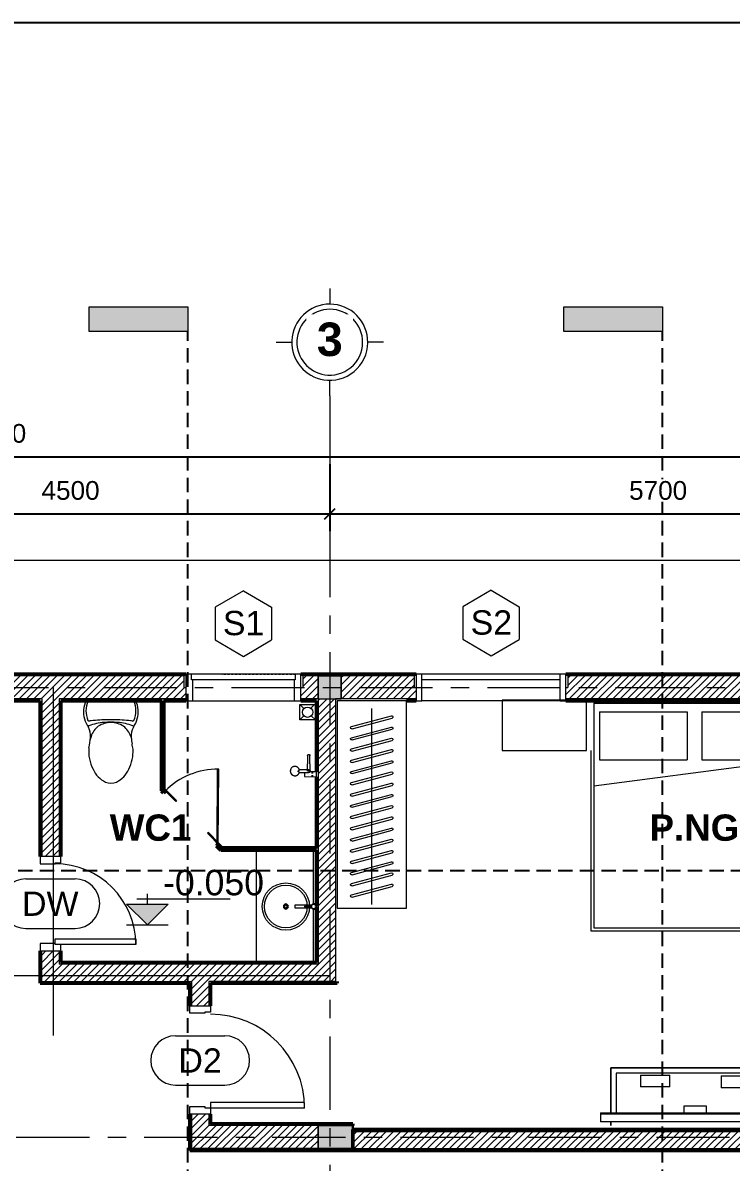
# Model space of a CAD drawing. Header units: millimetres. Extents: x 2164007 to 2324354, y -2513385 to -2308978.
# Drawn here: x 2219096 to 2225246, y -2383240 to -2373359 of the extents above; entities that cross this region are included whole.
import ezdxf

# ---------------------------------------------------------------- set-up
doc = ezdxf.new("R2010")
doc.units = ezdxf.units.MM
for name, pattern in [('Dash 1_16_', [3.175, 1.5875, -1.5875]), ('DASHED2', [0.375, 0.25, -0.125]), ('Grid Line', [22.225, 12.7, -3.175, 3.175, -3.175]), ('HIDDEN2', [0.1875, 0.125, -0.0625]), ('IMPORT-ACAD_ISO10W100 _2_', [6, 4, -1, 0, -1])]:
    doc.linetypes.add(name, pattern=pattern)
doc.layers.add('5', color=5, linetype='Continuous')
doc.layers.add('NETGIONG', color=21, linetype='HIDDEN2')
for name, color, linetype, lineweight in [('A-ANNO-DIMS', 211, 'Continuous', 9), ('A-AREA-IDEN', 2, 'Continuous', 9), ('A-DETL', 8, 'Continuous', 9), ('A-DETL-GENF', 8, 'Continuous', 9), ('A-DETL-THIN', 151, 'Continuous', 9), ('A-DOOR', 8, 'Continuous', 13), ('A-DOOR-IDEN', 8, 'Continuous', 9), ('A-FLOR', 8, 'Continuous', 13), ('A-GLAZ', 8, 'Continuous', 13), ('A-GLAZ-IDEN', 152, 'Continuous', 9), ('A-WALL', 113, 'Continuous', 20), ('A-WALL-PATT', 8, 'Continuous', 50), ('G-ANNO-DIMS', 111, 'Continuous', 9), ('G-ANNO-SYMB', 111, 'Continuous', 9), ('I-FURN', 8, 'Continuous', 9), ('P-SANR-FIXT', 6, 'Continuous', 9), ('S-COLS', 52, 'Continuous', 9), ('S-GRID', 8, 'Continuous', 9), ('S-GRID-IDEN', 8, 'Continuous', 9)]:
    doc.layers.add(name, color=color, linetype=linetype, lineweight=lineweight)
doc.styles.add('Arial', font='arial.ttf', dxfattribs={"height": 175.652835})
doc.styles.add('Arial_1', font='arial.ttf', dxfattribs={"height": 162.282934})
doc.styles.add('Arial_3', font='arial.ttf', dxfattribs={"height": 177.035928})
doc.styles.add('Arial_B', font='arialbd.ttf', dxfattribs={"height": 190.266788})
doc.styles.add('Arial_B_1', font='arialbd.ttf', dxfattribs={"height": 253.68905})
doc.dimstyles.new('Dim_dai_ca_vu', dxfattribs={"dimscale": 304.8, "dimtxt": 165, "dimasz": 0.292969, "dimexe": 0.492126, "dimexo": 0.0625, "dimgap": 0.393701, "dimtad": 1, "dimdec": 0, "dimzin": 0, "dimdsep": 46, "dimtxsty": 'Arial_1', "dimblk1": 'OBLIQUE', "dimblk2": 'OBLIQUE', "dimsah": 1, "dimcen": 0.09, "dimdle": 0.492126, "dimadec": 0, "dimazin": 0, "dimtfac": 1, "dimtdec": 4, "dimtix": 1, "dimtmove": 0, "dimatfit": 3, "dimfxl": 0.984252, "dimfxlon": 1, "dimtvp": 1, "dimtfill": 1, "dimtolj": 1, "dimtzin": 0, "dimarcsym": 2})
pattern_1 = [(45, (2219476.043, -2391093.63), (-31.8198, 31.8198), [])]

# ---------------------------------------------------------------- blocks, each defined once
blk = doc.blocks.new('Bed 1800X200 - Double 53_ x 74_-355935-TÂ_NG 1')
at = {"layer": 'I-FURN'}
for p, q in [((1239.2, 765.6), (-560.8, 765.6)), ((-535.4, 740.2), (-535.4, -1209)), ((-535.4, 740.2), (1213.8, 740.2)), ((1213.8, 740.2), (1213.8, -1209)), ((-484.6, 664), (-484.6, 248.2)), ((-484.6, 664), (275.7, 664)), ((275.7, 664), (275.7, 248.2)), ((402.7, 664), (402.7, 248.2)), ((402.7, 664), (1163, 664)), ((1163, 664), (1163, 248.2)), ((-560.8, 327.8), (-560.8, -1234.4)), ((1239.2, -1234.4), (1239.2, 327.8)), ((1213.8, 248.2), (-535.4, 19.8)), ((-484.6, 248.2), (275.7, 248.2)), ((402.7, 248.2), (1163, 248.2)), ((-560.8, -1234.4), (1239.2, -1234.4)), ((-535.4, -1209), (1213.8, -1209))]:
    blk.add_line(p, q, dxfattribs=at)
blk = doc.blocks.new('Furniture 23 - Furniture 3-1054512-TÂ_NG 1')
at = {"layer": 'I-FURN'}
for p, q in [((-5616.2, 4395.4), (-5616.2, 2595.4)), ((-5016.2, 4395.4), (-5616.2, 4395.4)), ((-5016.2, 2595.4), (-5016.2, 4395.4)), ((-5616.2, 2595.4), (-5016.2, 2595.4))]:
    blk.add_line(p, q, dxfattribs=at)
blk = doc.blocks.new('Furniture 24 - Furniture 3-1054524-TÂ_NG 1')
at = {"layer": 'I-FURN'}
for p, q in [((-12418.9, 6622.7), (-12856.7, 6622.7)), ((-12856.7, 6622.7), (-12856.7, 5890.3)), ((-12418.9, 5890.3), (-12418.9, 6622.7)), ((-12856.7, 5890.3), (-12418.9, 5890.3))]:
    blk.add_line(p, q, dxfattribs=at)
blk = doc.blocks.new('LAO TI VI 2 - LOA-TIVI-V2-TÂ_NG 1')
at = {"layer": 'I-FURN'}
for p, q in [((-843.9, 421.2), (744.7, 421.2)), ((-843.9, 421.2), (-843.9, 345)), ((-809.4, 455), (-809.4, 421.2)), ((-809.4, 421.2), (-809.4, 455)), ((657, 421.2), (657, 455)), ((657, 455), (657, 421.2)), ((744.7, 345), (744.7, 421.2)), ((-843.9, 356.2), (744.7, 356.2)), ((-843.9, 356.2), (-843.9, 345)), ((744.7, 345), (-843.9, 345)), ((744.7, 345), (-843.9, 345)), ((-809.4, 345), (-809.4, -47.4)), ((-809.4, -47.4), (-809.4, 345)), ((-762, 345), (-762, 0)), ((-762, 0), (-762, 345)), ((-174.6, 345), (-174.6, 285.8)), ((22.2, 285.8), (22.2, 345)), ((609.6, 0), (609.6, 345)), ((609.6, 0), (609.6, 345)), ((657, -47.4), (657, 345)), ((657, 345), (657, -47.4)), ((744.7, 345), (744.7, 356.2)), ((-174.6, 285.8), (22.2, 285.8)), ((-557.2, 126.3), (-303.2, 126.3)), ((-557.2, 126.3), (-557.2, 24.7)), ((-303.2, 24.7), (-303.2, 126.3)), ((144.6, 119.9), (398.6, 119.9)), ((144.6, 119.9), (144.6, 18.3)), ((398.6, 18.3), (398.6, 119.9)), ((-762, 0), (609.6, 0)), ((-762, 0), (609.6, 0)), ((-303.2, 24.7), (-557.2, 24.7)), ((398.6, 18.3), (144.6, 18.3)), ((-809.4, -47.4), (657, -47.4)), ((657, -47.4), (-809.4, -47.4))]:
    blk.add_line(p, q, dxfattribs=at)
for points in [[(-809.4, -47.4), (-809.4, -47.4), (-809.4, -47.4), (-809.4, -47.4)], [(-809.4, -47.4), (-809.4, -47.4), (-809.4, -47.4), (-809.4, -47.4)], [(657, -47.4), (657, -47.4), (657, -47.4), (657, -47.4)], [(657, -47.4), (657, -47.4), (657, -47.4), (657, -47.4)]]:
    blk.add_open_spline(points, degree=3, dxfattribs=at)
blk = doc.blocks.new('CUADI XINFA 65X940X2300 - D2-1092060-TÂ_NG 1')
at = {"layer": 'A-DOOR'}
for p, q in [((-465, 90), (-400, 90)), ((-465, -90), (-465, 90)), ((-400, 90), (-400, -40)), ((410, 90), (475, 90)), ((410, -40), (410, 90)), ((475, 90), (475, -90)), ((-410, -90), (-465, -90)), ((-410, -40), (-410, -90)), ((-400, -40), (-410, -40)), ((420, -40), (410, -40)), ((420, -90), (420, -40)), ((475, -90), (420, -90))]:
    blk.add_line(p, q, dxfattribs=at)
at = {"layer": 'A-DOOR', "lineweight": 9}
for p, q in [((-365, -90), (-410, -90)), ((-410, -90), (-410, -906.2)), ((-365, -906.2), (-365, -90)), ((-410, -906.2), (-365, -906.2))]:
    blk.add_line(p, q, dxfattribs=at)
blk.add_arc((-415, -90), 816.2, 270, 0, dxfattribs=at)
blk = doc.blocks.new('CUA WC 1 - DK-1067770-TÂ_NG 1')
at = {"layer": 'A-DOOR'}
for p, q in [((640, 10), (188.1, 467.4)), ((650, 14.1), (195.2, 474.4)), ((0, 22.2), (0, 13)), ((0, 22.2), (130, 22.2)), ((130, 13), (0, 13)), ((130, 22.2), (130, 13)), ((520, 22.2), (520, 13)), ((520, 22.2), (650, 22.2)), ((650, 13), (520, 13)), ((650, 22.2), (650, 13))]:
    blk.add_line(p, q, dxfattribs=at)
at = {"layer": 'A-DOOR', "lineweight": 20}
blk.add_line((650, 10), (599, 10), dxfattribs=at)
at = {"layer": 'A-DOOR'}
blk.add_arc((650, 10), 650, 134.39804, 180, dxfattribs=at)
blk = doc.blocks.new('SO1100X2000 DAI 120X150 - S2-1099291-TÂ_NG 1')
at = {"layer": 'A-GLAZ'}
for p, q in [((-600, 115), (-650, 115)), ((-650, 115), (-650, -115)), ((-600, 65), (-600, 115)), ((600, 115), (-600, 115)), ((650, 115), (600, 115)), ((600, 65), (600, 115)), ((650, -115), (650, 115)), ((-600, -115), (-600, 65)), ((600, 65), (-600, 65)), ((600, -115), (600, 65)), ((-650, -115), (-600, -115)), ((600, -115), (-600, -115)), ((600, -115), (650, -115))]:
    blk.add_line(p, q, dxfattribs=at)
blk = doc.blocks.new('TOILET - TOILET-319230-TÂ_NG 1')
at = {"layer": 'P-SANR-FIXT'}
for p, q in [((214.2, -19.1), (-214.2, -19.1)), ((194, -19.9), (-194, -19.9)), ((-171.7, -330.3), (-178.6, -355.5)), ((171.7, -330.3), (178.6, -355.5))]:
    blk.add_line(p, q, dxfattribs=at)
for centre, radius, start, end in [((-46.1, -111.1), 191.6, 151.28093, 176.45134), ((-9.8, -107.2), 207.3, 156.28619, 203.71381), ((-193.7, -26.4), 6.48, 92.31678, 156.28619), ((193.7, -26.4), 6.48, 23.71381, 87.68322), ((9.8, -107.2), 207.3, 336.28619, 23.71381), ((46.1, -111.1), 191.6, 3.54866, 28.71907), ((1.9, -114.1), 239.7, 176.45134, 195.29606), ((-4, -115.7), 233.6, 195.29606, 215.21466), ((-189.1, -185.5), 11.7, 205.41048, 277.5788), ((178.9, -2951.3), 2778.4, 97.23514, 97.5788), ((-14.3, -1400.4), 1215.6, 90.39737, 97.40697), ((0, -3462.8), 3278, 89.60263, 90.39737), ((14.3, -1400.4), 1215.6, 82.59303, 89.60263), ((-178.9, -2951.3), 2778.4, 82.4212, 82.76486), ((189.1, -185.5), 11.7, 262.4212, 334.58952), ((4, -115.7), 233.6, 324.78534, 344.70394), ((-1.9, -114.1), 239.7, 344.70394, 3.54866), ((-195, -224.1), 13.8, 230.67237, 288.99267), ((-343.5, -327.4), 167.3, 355.45589, 27.37997), ((0.6, -792.1), 586.9, 95.83215, 108.99267), ((-0.4, -384), 179.5, 127.4036, 162.5964), ((0, -416), 206.1, 90, 122.07317), ((0, -786.7), 581.5, 84.16785, 95.83215), ((0, -416), 206.1, 57.92683, 90), ((-0.6, -792.1), 586.9, 71.00733, 84.16785), ((0.4, -384), 179.5, 17.4036, 52.5964), ((343.5, -327.4), 167.3, 152.62003, 184.54411), ((195, -224.1), 13.8, 251.00733, 309.32763), ((-719.2, -297.5), 544.3, 346.05362, 355.45589), ((719.2, -297.5), 544.3, 184.54411, 190.28794), ((-1948.3, -805.1), 2171.2, 9.68098, 10.89491), ((137.1, -461.2), 329.8, 174.34872, 207.68777), ((-137.1, -461.2), 329.8, 332.31223, 3.68346), ((45.1, -528.6), 217.6, 203.22164, 244.77183), ((-45.1, -528.6), 217.6, 295.22817, 336.77836), ((0, -624.4), 111.7, 244.77183, 295.22817)]:
    blk.add_arc(centre, radius, start, end, dxfattribs=at)
blk = doc.blocks.new('VÒI TẮM - VÒI TẮM-355932-TÂ_NG 1')
at = {"layer": 'P-SANR-FIXT'}
for p, q in [((-98.9, 27.8), (-98.6, 27.8)), ((20.9, 8.7), (20.9, -65.2)), ((37.5, 84.9), (38.8, 28.9)), ((60, 84.9), (38.6, 84.9)), ((45.9, -65.7), (45.9, 7.9)), ((50, 56.1), (50, 42.6)), ((50, 18.2), (50, 17.8)), ((60, 7.8), (59.9, 7.8)), ((81.4, 84.9), (60, 84.9)), ((70, 42.6), (70, 56.1)), ((70, 17.8), (70, 18.5)), ((80, -20.1), (82.5, 84.9)), ((45.9, -20.1), (60, -20.1)), ((60, -20.1), (80, -20.1)), ((-7.7, -105.8), (-7.5, -108)), ((72.5, -108), (72.7, -105.8))]:
    blk.add_line(p, q, dxfattribs=at)
at = {"layer": 'P-SANR-FIXT', "flags": 128}
for points in [[(-102.4, 7.8), (-102.8, 7.8), (-103.2, 7.8), (-103.6, 7.8), (-104, 7.9), (-104.3, 8), (-104.7, 8.1), (-105.1, 8.2), (-105.5, 8.3), (-105.9, 8.4), (-106.3, 8.6), (-106.6, 8.7), (-107, 8.9), (-107.3, 9.1), (-107.7, 9.3), (-108, 9.5), (-108.3, 9.8), (-108.6, 10), (-109, 10.3), (-109.2, 10.5), (-109.5, 10.8), (-109.8, 11.1), (-110.1, 11.4), (-110.3, 11.7), (-110.6, 12), (-110.8, 12.4), (-111, 12.7), (-111.2, 13.1), (-111.4, 13.4), (-111.5, 13.8), (-111.7, 14.1), (-111.8, 14.5), (-111.9, 14.9), (-112, 15.3), (-112.1, 15.7), (-112.2, 16.1), (-112.3, 16.5), (-112.3, 16.9), (-112.3, 17.3), (-112.4, 17.7), (-112.4, 18.1), (-112.3, 18.5), (-112.3, 18.9), (-112.2, 19.3), (-112.2, 19.7), (-112.1, 20), (-112, 20.4), (-111.9, 20.8), (-111.8, 21.2), (-111.6, 21.6), (-111.5, 21.9), (-111.3, 22.3), (-111.1, 22.6), (-110.9, 23), (-110.7, 23.3), (-110.4, 23.7), (-110.2, 24), (-109.9, 24.3), (-109.7, 24.6), (-109.4, 24.9), (-109.1, 25.1), (-108.8, 25.4), (-108.5, 25.7), (-108.2, 25.9), (-107.9, 26.1), (-107.5, 26.3), (-107.2, 26.5), (-106.8, 26.7), (-106.5, 26.9), (-106.1, 27.1), (-105.7, 27.2), (-105.3, 27.3), (-104.9, 27.4), (-104.6, 27.5), (-104.2, 27.6), (-103.8, 27.7), (-103.4, 27.7), (-103, 27.8), (-102.6, 27.8), (-102.4, 27.8)], [(-29.2, 27.8), (-42.3, 27.8), (-54.2, 27.8), (-64.8, 27.8), (-74.2, 27.8), (-82.2, 27.8), (-88.9, 27.8), (-94.2, 27.8), (-98.2, 27.8), (-100.9, 27.8), (-102.2, 27.8), (-102.4, 27.8)], [(-102.4, 27.8), (-101.7, 27.8), (-99.6, 27.8), (-98.9, 27.8)], [(-98.9, 7.8), (-101.3, 7.8), (-102.3, 7.8), (-102.4, 7.8)], [(-102.4, 7.8), (-101.7, 7.8), (-99.6, 7.8), (-96.3, 7.8), (-91.5, 7.8), (-85.5, 7.8), (-78.1, 7.8), (-69.3, 7.8), (-59.3, 7.8), (-48, 7.8), (-35.4, 7.8), (-29.2, 7.8)], [(-98.6, 7.8), (-98.9, 7.8), (-98.9, 7.8)], [(-29.2, 27.8), (-17.9, 27.8), (-7.7, 27.8), (1.4, 27.8), (9.4, 27.8), (16.3, 27.8), (22, 27.8), (26.1, 27.8)], [(20.9, 7.8), (15.6, 7.8), (8.6, 7.8), (0.5, 7.8), (-8.7, 7.8), (-19, 7.8), (-29.2, 7.8)], [(20.9, 17.8), (20.9, 17.7), (20.9, 17.5), (20.9, 17.3), (20.9, 17), (20.9, 16.7), (20.9, 16.3), (20.9, 15.8), (20.9, 15.3), (20.9, 14.7), (20.9, 14.1), (20.9, 13.4), (20.9, 12.6), (20.9, 11.8), (20.9, 10.9), (20.9, 10), (20.9, 9), (20.9, 8.3)], [(26.6, 27.8), (30.1, 27.8), (32.4, 27.8), (33.4, 27.8)], [(33.4, 7.8), (32.2, 7.8), (29.8, 7.8), (28.2, 7.8)], [(45.9, 8.3), (45.9, 9.3), (45.9, 10.3), (45.9, 11.2), (45.9, 12.1), (45.9, 12.9), (45.9, 13.6), (45.9, 14.3), (45.9, 14.9), (45.9, 15.5), (45.9, 16), (45.9, 16.4), (45.9, 16.8), (45.9, 17.1), (45.9, 17.4), (45.9, 17.6), (45.9, 17.7), (45.9, 17.8)], [(59.9, 27.8), (60, 27.8), (60, 27.8)], [(21.8, -64), (20.2, -64.5), (18.7, -65), (17.2, -65.5), (15.7, -66.2), (14.3, -66.9), (12.9, -67.6), (11.5, -68.4), (10.1, -69.3), (8.8, -70.2), (7.5, -71.1), (6.2, -72.1), (5, -73.2), (3.9, -74.3), (2.8, -75.5), (1.7, -76.7), (0.7, -77.9), (-0.3, -79.2), (-1.2, -80.5), (-2.1, -81.8), (-2.9, -83.2), (-3.6, -84.6), (-4.3, -86.1), (-5, -87.5), (-5.5, -89), (-6.1, -90.5), (-6.5, -92.1), (-6.9, -93.6), (-7.2, -95.2), (-7.5, -96.8), (-7.7, -98.4), (-7.8, -100), (-7.9, -101.6), (-7.9, -103.2), (-7.8, -104.8), (-7.7, -106.4), (-7.5, -107.9), (-7.2, -109.5), (-6.9, -111.1), (-6.5, -112.6), (-6.1, -114.2), (-5.6, -115.7), (-5.5, -116)], [(70.5, -116), (71, -114.5), (71.4, -112.9), (71.8, -111.4), (72.2, -109.8), (72.4, -108.2), (72.7, -106.7), (72.8, -105.1), (72.9, -103.5), (72.9, -101.9), (72.8, -100.3), (72.7, -98.7), (72.5, -97.1), (72.3, -95.5), (72, -93.9), (71.6, -92.4), (71.1, -90.8), (70.6, -89.3), (70.1, -87.8), (69.5, -86.3), (68.8, -84.9), (68, -83.5), (67.2, -82.1), (66.4, -80.7), (65.5, -79.4), (64.5, -78.1), (63.5, -76.9), (62.4, -75.7), (61.3, -74.5), (60.2, -73.4), (59, -72.3), (57.7, -71.3), (56.5, -70.4), (55.2, -69.4), (53.8, -68.6), (52.4, -67.8), (51, -67), (49.5, -66.3), (48.1, -65.7), (46.6, -65.1), (45.2, -64.6)]]:
    blk.add_lwpolyline(points, dxfattribs=at)
at = {"layer": 'P-SANR-FIXT'}
for centre, major_axis, start_param, end_param in [((32.5, -102.5), (40.4, 0), 2.807097, 2.848132), ((32.5, -102.5), (40.4, 0), 0.265335, 0.301153), ((32.5, -102.5), (40.4, 0), 3.224486, 3.28342), ((32.5, -104.7), (40.2, 0), 3.224486, 3.249095), ((32.5, -104.7), (40.2, 0), 3.262073, 3.311483), ((32.5, -102.5), (40.4, 0), 3.384639, 3.759743), ((32.5, -104.7), (40.2, 0), 3.402009, 4.712389), ((32.5, -102.5), (40.4, 0), 4.16153, 4.302053), ((32.5, -102.5), (40.4, 0), 4.558722, 4.712389), ((32.5, -104.7), (-40.2, 0), 1.570796, 3.097693), ((32.5, -102.5), (40.4, 0), 5.808134, 6.228395)]:
    blk.add_ellipse(centre, major_axis=major_axis, ratio=0.98191, start_param=start_param, end_param=end_param, dxfattribs=at)
for points in [[(21.1, 15.6), (20.9, 17), (20.9, 20), (22.4, 24.1), (25.2, 27.5), (29.1, 29.8), (32, 30.3), (33.4, 30.3)], [(20.9, 8.3), (20.9, 9.5), (21.6, 11.9), (24.4, 15), (28.5, 17), (31.8, 17.5), (33.4, 17.5)], [(33.4, 17.5), (35.1, 17.5), (38.3, 17), (42.5, 15), (45.3, 11.9), (45.9, 9.5), (45.9, 8.3)], [(32.5, -70.8), (32.7, -70.8), (33, -70.8), (33.3, -70.9), (33.4, -70.9)], [(33, -76.7), (32.8, -76.7), (32.7, -76.6), (32.5, -76.6)]]:
    blk.add_open_spline(points, degree=3, dxfattribs=at)
for points, knots in [([(33.4, 30.3), (34.9, 30.3), (37.8, 29.8), (41.6, 27.6), (43.4, 25.4), (44.1, 24.2)], [0, 0, 0, 0, 0.1111111, 0.2222222, 0.3279992, 0.3279992, 0.3279992, 0.3279992]), ([(44.3, 24), (45, 22.8), (45.7, 20.7), (45.9, 18.5), (45.9, 17.8)], [0.3333333, 0.3333333, 0.3333333, 0.3333333, 0.4444444, 0.4998563, 0.4998563, 0.4998563, 0.4998563]), ([(21.2, -64.5), (21.4, -64.2), (21.6, -64), (22.1, -64), (22.6, -64.1), (22.9, -64.4), (23.1, -64.8)], [0, 0, 0, 0, 0.333333, 0.5, 0.666667, 1, 1, 1, 1]), ([(23.1, -64.8), (23.3, -65.1), (23.6, -65.7), (24.2, -66.5), (24.7, -67.1), (25.1, -67.6), (25.5, -67.9), (25.8, -68.2), (26, -68.4), (26.3, -68.6), (26.7, -68.9), (27.2, -69.2), (27.7, -69.5), (28.2, -69.7), (28.6, -69.9), (29, -70), (29.6, -70.2), (30.7, -70.4), (31.7, -70.7), (32.5, -70.8)], [0, 0, 0, 0, 0.125, 0.25, 0.3125, 0.375, 0.4375, 0.46875, 0.5, 0.53125, 0.5625, 0.625, 0.6875, 0.71875, 0.75, 0.78125, 0.8125, 0.875, 1, 1, 1, 1]), ([(31.5, -76.4), (31.2, -76.3), (30.7, -76.1), (30.2, -75.9), (29.9, -75.8)], [0.0682825, 0.0682825, 0.0682825, 0.0682825, 0.125, 0.1822838, 0.1822838, 0.1822838, 0.1822838]), ([(33.4, -70.9), (34.1, -70.9), (35.1, -70.9), (36.2, -70.8), (36.8, -70.7), (37.2, -70.7), (37.6, -70.6), (38.1, -70.5), (38.7, -70.3), (39.2, -70.1), (39.6, -69.9), (39.8, -69.8), (39.9, -69.8), (40, -69.7), (40.2, -69.6), (40.5, -69.4), (40.9, -69.2), (41.3, -68.9), (41.5, -68.6), (41.7, -68.5), (41.9, -68.3), (42.2, -68), (42.4, -67.7), (42.8, -67.3), (43.1, -66.8), (43.6, -66.2), (43.8, -65.6), (44, -65.3)], [0, 0, 0, 0, 0.1, 0.15, 0.175, 0.2, 0.225, 0.25, 0.3, 0.35, 0.375, 0.3875, 0.4, 0.4125, 0.425, 0.45, 0.5, 0.55, 0.575, 0.6, 0.625, 0.65, 0.7, 0.75, 0.8, 0.9, 1, 1, 1, 1]), ([(35.5, -76.3), (35.3, -76.4), (34.7, -76.6), (34, -76.7), (33.4, -76.7)], [0.8614909, 0.8614909, 0.8614909, 0.8614909, 0.9, 1, 1, 1, 1]), ([(44, -65.3), (44.1, -65.2), (44.3, -64.9), (44.6, -64.6), (44.9, -64.5), (45.3, -64.6), (45.6, -64.8), (45.7, -65.1)], [0, 0, 0, 0, 0.166667, 0.333333, 0.5, 0.666667, 1, 1, 1, 1])]:
    blk.add_open_spline(points, degree=3, knots=knots, dxfattribs=at)
blk = doc.blocks.new('Bồn rửa đơn có bục 1_1 - Bồn rửa đơn có bục 1_0001-1073942-TÂ_NG 1')
at = {"layer": 'P-SANR-FIXT'}
for p, q in [((-490, 541.3), (490, 541.3)), ((11.9, 209.2), (-12, 209.2)), ((-12, 209.2), (-12, 64.2)), ((11.9, 64.3), (11.9, 209.2)), ((-3, 125.6), (-3, 63.3)), ((2.9, 125.6), (-3, 125.6)), ((2.9, 63.3), (2.9, 125.6)), ((-22.9, 50), (-490, 50)), ((490, 50), (22.9, 50))]:
    blk.add_line(p, q, dxfattribs=at)
for centre, radius in [((0, 286.2), 205), ((0, 286.2), 185), ((0, 286.2), 13.7), ((0, 43.5), 20)]:
    blk.add_circle(centre, radius, dxfattribs=at)
for centre, radius, start, end in [((0, 286.2), 22, 360, 180), ((0, 286.2), 13.7, 0, 180), ((0, 286.2), 22, 180, 360), ((0, 286.2), 13.7, 180, 360), ((0, 43.5), 23.9, 120.1574, 60.23163)]:
    blk.add_arc(centre, radius, start, end, dxfattribs=at)
blk = doc.blocks.new('D820x2300 XINFA - DW-1066849-TÂ_NG 1')
at = {"layer": 'A-DOOR', "lineweight": 20}
for p, q in [((305, 40), (305, 741.2)), ((305, 741.2), (355, 741.2)), ((355, 741.2), (355, 40)), ((355, 40), (305, 40))]:
    blk.add_line(p, q, dxfattribs=at)
at = {"layer": 'A-DOOR'}
for p, q in [((-355, 90), (-410, 90)), ((-410, 90), (-410, -90)), ((-355, 40), (-355, 90)), ((-345, 40), (-355, 40)), ((-345, -90), (-345, 40)), ((355, 40), (345, 40)), ((345, 40), (345, -90)), ((410, 90), (355, 90)), ((355, 90), (355, 40)), ((410, -90), (410, 90)), ((-410, -90), (-345, -90)), ((345, -90), (410, -90))]:
    blk.add_line(p, q, dxfattribs=at)
at = {"layer": 'A-DOOR', "lineweight": 9}
blk.add_arc((355, 40), 701.2, 90, 180, dxfattribs=at)
blk = doc.blocks.new('cua so 1000x1200x60 - S1-1125980-TÂ_NG 1')
at = {"layer": 'A-GLAZ'}
for p, q in [((-450, 115), (-500, 115)), ((-500, 115), (-500, -115)), ((-450, 65), (-450, 115)), ((450, 115), (-450, 115)), ((500, 115), (450, 115)), ((450, 115), (450, 65)), ((500, -115), (500, 115)), ((-440, 65), (-450, 65)), ((-440, -115), (-440, 65)), ((440, 65), (-440, 65)), ((450, 65), (440, 65)), ((440, 65), (440, -115)), ((-500, -115), (-440, -115)), ((-440, -115), (440, -115)), ((440, -115), (500, -115))]:
    blk.add_line(p, q, dxfattribs=at)
at = {"layer": 'A-GLAZ', "linetype": 'Dash 1_16_', "lineweight": 9}
for p, q in [((0, 115), (-450, 115)), ((-185.6, 115), (0, 115)), ((0, 115), (450, 115)), ((185.6, 115), (0, 115))]:
    blk.add_line(p, q, dxfattribs=at)
blk = doc.blocks.new('Repeating Detail - MOC TREO AO QUAN-355956-TÂ_NG 1')
at = {"layer": 'A-DETL-GENF'}
for p, q in [((-1516.2, -171.3), (-1423.1, 176.5)), ((-1496.9, -176.5), (-1403.8, 171.3)), ((-1418.9, -171.3), (-1325.7, 176.5)), ((-1399.6, -176.5), (-1306.4, 171.3)), ((-1321.6, -171.3), (-1228.4, 176.5)), ((-1302.3, -176.5), (-1209.1, 171.3)), ((-1224.2, -171.3), (-1131.1, 176.5)), ((-1204.9, -176.5), (-1111.8, 171.3)), ((-1126.9, -171.3), (-1033.7, 176.5)), ((-1107.6, -176.5), (-1014.4, 171.3)), ((-1029.6, -171.3), (-936.4, 176.5)), ((-1010.3, -176.5), (-917.1, 171.3)), ((-932.2, -171.3), (-839.1, 176.5)), ((-912.9, -176.5), (-819.8, 171.3)), ((-834.9, -171.3), (-741.7, 176.5)), ((-815.6, -176.5), (-722.4, 171.3)), ((-737.6, -171.3), (-644.4, 176.5)), ((-718.3, -176.5), (-625.1, 171.3)), ((-640.2, -171.3), (-547.1, 176.5)), ((-620.9, -176.5), (-527.8, 171.3)), ((-542.9, -171.3), (-449.7, 176.5)), ((-523.6, -176.5), (-430.4, 171.3)), ((-445.6, -171.3), (-352.4, 176.5)), ((-426.3, -176.5), (-333.1, 171.3)), ((-348.2, -171.3), (-255.1, 176.5)), ((-328.9, -176.5), (-235.8, 171.3)), ((-250.9, -171.3), (-157.7, 176.5)), ((-231.6, -176.5), (-138.4, 171.3)), ((-153.6, -171.3), (-60.4, 176.5)), ((-134.3, -176.5), (-41.1, 171.3)), ((-56.2, -171.3), (36.9, 176.5)), ((-36.9, -176.5), (56.2, 171.3)), ((-1580, 0), (-1340, 0)), ((-1482.7, 0), (-1242.7, 0)), ((-1385.3, 0), (-1145.3, 0)), ((-1288, 0), (-1048, 0)), ((-1190.7, 0), (-950.7, 0)), ((-1093.3, 0), (-853.3, 0)), ((-996, 0), (-756, 0)), ((-898.7, 0), (-658.7, 0)), ((-801.3, 0), (-561.3, 0)), ((-704, 0), (-464, 0)), ((-606.7, 0), (-366.7, 0)), ((-509.3, 0), (-269.3, 0)), ((-412, 0), (-172, 0)), ((-314.7, 0), (-74.7, 0)), ((-217.3, 0), (22.7, 0)), ((-120, 0), (120, 0))]:
    blk.add_line(p, q, dxfattribs=at)
for centre, start, end in [((-1413.4, 173.9), 345, 165), ((-1316.1, 173.9), 345, 165), ((-1218.7, 173.9), 345, 165), ((-1121.4, 173.9), 345, 165), ((-1024.1, 173.9), 345, 165), ((-926.7, 173.9), 345, 165), ((-829.4, 173.9), 345, 165), ((-732.1, 173.9), 345, 165), ((-634.7, 173.9), 345, 165), ((-537.4, 173.9), 345, 165), ((-440.1, 173.9), 345, 165), ((-342.7, 173.9), 345, 165), ((-245.4, 173.9), 345, 165), ((-148.1, 173.9), 345, 165), ((-50.7, 173.9), 345, 165), ((46.6, 173.9), 345, 165), ((-1506.6, -173.9), 165, 345), ((-1409.3, -173.9), 165, 345), ((-1311.9, -173.9), 165, 345), ((-1214.6, -173.9), 165, 345), ((-1117.3, -173.9), 165, 345), ((-1019.9, -173.9), 165, 345), ((-922.6, -173.9), 165, 345), ((-825.3, -173.9), 165, 345), ((-727.9, -173.9), 165, 345), ((-630.6, -173.9), 165, 345), ((-533.3, -173.9), 165, 345), ((-435.9, -173.9), 165, 345), ((-338.6, -173.9), 165, 345), ((-241.3, -173.9), 165, 345), ((-143.9, -173.9), 165, 345), ((-46.6, -173.9), 165, 345)]:
    blk.add_arc(centre, 10, start, end, dxfattribs=at)
blk = doc.blocks.new('Grid - Structural Grid-308830-TÂ_NG 1')
at = {"layer": 'S-GRID-IDEN'}
for p, q in [((0, 5.16875), (0, 3.66875)), ((-5.16875, 0), (-3.66875, 0)), ((5.16875, 0), (3.66875, 0)), ((0, -5.16875), (0, -3.66875))]:
    blk.add_line(p, q, dxfattribs=at)
at = {"layer": 'S-GRID-IDEN', "lineweight": 13}
for start, end in [(86.5905687, 185.4173466), (3.4094313, 86.5905687), (275.4173466, 3.4094313), (185.4173466, 275.4173466)]:
    blk.add_arc((0, 0), 3.66875, start, end, dxfattribs=at)
at = {"layer": 'S-GRID-IDEN'}
for start, end in [(86.5905687, 185.4173466), (3.4094313, 86.5905687), (275.4173466, 3.4094313), (185.4173466, 275.4173466)]:
    blk.add_arc((0, 0), 3.16875, start, end, dxfattribs=at)
blk = doc.blocks.new('Section - 3_32_ x 3_8_-54337-TÂ_NG 1')
at = {"layer": 'G-ANNO-SYMB'}
blk.add_hatch(color=256, dxfattribs=at).paths.add_polyline_path([(0, 9.525), (0, 0), (-2.38125, 0), (-2.38125, 9.525)], flags=0)
for p, q in [((0, 9.525), (-2.38125, 9.525)), ((-2.38125, 9.525), (-2.38125, 0)), ((0, 0), (0, 9.525)), ((-2.38125, 0), (0, 0))]:
    blk.add_line(p, q, dxfattribs=at)
blk = doc.blocks.new('_Oblique')
at = {"color": 0, "linetype": 'ByBlock', "lineweight": -2}
blk.add_line((-0.5, -0.5), (0.5, 0.5), dxfattribs=at)
blk = doc.blocks.new('*D398')
at = {"layer": 'A-ANNO-DIMS', "color": 0, "lineweight": -2}
for p, q in [((2217261.2, -2377187.4), (2217261.2, -2377768.4)), ((2221761.2, -2377187.4), (2221761.2, -2377768.4)), ((2217111.2, -2377618.4), (2221911.2, -2377618.4))]:
    blk.add_line(p, q, dxfattribs=at)
at = {"layer": 'Defpoints', "color": 0}
for p in [(2217261.2, -2377168.4), (2221761.2, -2377168.4), (2221761.2, -2377618.4)]:
    blk.add_point(p, dxfattribs=at)
at = {"layer": 'A-ANNO-DIMS', "color": 0, "lineweight": -2, "xscale": 89.296875, "yscale": 89.296875, "zscale": 89.296875, "rotation": 180}
blk.add_blockref('_Oblique', (2217261.2, -2377618.4), dxfattribs=at)
at = {"layer": 'A-ANNO-DIMS', "color": 0, "lineweight": -2, "xscale": 89.296875, "yscale": 89.296875, "zscale": 89.296875}
blk.add_blockref('_Oblique', (2221761.2, -2377618.4), dxfattribs=at)
at = {"layer": 'A-ANNO-DIMS', "color": 0, "insert": (2219511.2, -2377415.5), "char_height": 162.28, "attachment_point": 5, "style": 'Arial_1', "bg_fill": 3, "box_fill_scale": 1.1, "bg_fill_color": 256, "bg_fill_true_color": 13158600, "bg_fill_transparency": 2872444}
blk.add_mtext('\\A1;4500', dxfattribs=at)
blk = doc.blocks.new('*D399')
at = {"layer": 'A-ANNO-DIMS', "color": 0, "lineweight": -2}
for p, q in [((2221761.2, -2377187.4), (2221761.2, -2377768.4)), ((2227461.2, -2377187.4), (2227461.2, -2377768.4)), ((2221611.2, -2377618.4), (2227611.2, -2377618.4))]:
    blk.add_line(p, q, dxfattribs=at)
at = {"layer": 'Defpoints', "color": 0}
for p in [(2221761.2, -2377168.4), (2227461.2, -2377168.4), (2227461.2, -2377618.4)]:
    blk.add_point(p, dxfattribs=at)
at = {"layer": 'A-ANNO-DIMS', "color": 0, "lineweight": -2, "xscale": 89.296875, "yscale": 89.296875, "zscale": 89.296875, "rotation": 180}
blk.add_blockref('_Oblique', (2221761.2, -2377618.4), dxfattribs=at)
at = {"layer": 'A-ANNO-DIMS', "color": 0, "lineweight": -2, "xscale": 89.296875, "yscale": 89.296875, "zscale": 89.296875}
blk.add_blockref('_Oblique', (2227461.2, -2377618.4), dxfattribs=at)
at = {"layer": 'A-ANNO-DIMS', "color": 0, "insert": (2224611.2, -2377415.5), "char_height": 162.28, "attachment_point": 5, "style": 'Arial_1', "bg_fill": 3, "box_fill_scale": 1.1, "bg_fill_color": 256, "bg_fill_true_color": 13158600, "bg_fill_transparency": 1216648}
blk.add_mtext('\\A1;5700', dxfattribs=at)
blk = doc.blocks.new('*D402')
at = {"layer": 'A-ANNO-DIMS', "color": 0, "lineweight": -2}
for p, q in [((2208161.2, -2376692.6), (2208161.2, -2377273.5)), ((2229461.2, -2376692.6), (2229461.2, -2377273.5)), ((2208011.2, -2377123.5), (2229611.2, -2377123.5))]:
    blk.add_line(p, q, dxfattribs=at)
at = {"layer": 'Defpoints', "color": 0}
for p in [(2208161.2, -2376673.5), (2229461.2, -2376673.5), (2229461.2, -2377123.5)]:
    blk.add_point(p, dxfattribs=at)
at = {"layer": 'A-ANNO-DIMS', "color": 0, "lineweight": -2, "xscale": 89.296875, "yscale": 89.296875, "zscale": 89.296875, "rotation": 180}
blk.add_blockref('_Oblique', (2208161.2, -2377123.5), dxfattribs=at)
at = {"layer": 'A-ANNO-DIMS', "color": 0, "lineweight": -2, "xscale": 89.296875, "yscale": 89.296875, "zscale": 89.296875}
blk.add_blockref('_Oblique', (2229461.2, -2377123.5), dxfattribs=at)
at = {"layer": 'A-ANNO-DIMS', "color": 0, "insert": (2218811.2, -2376920.6), "char_height": 162.28, "attachment_point": 5, "style": 'Arial_1', "bg_fill": 3, "box_fill_scale": 1.1, "bg_fill_color": 256, "bg_fill_true_color": 13158600, "bg_fill_transparency": 5253200}
blk.add_mtext('\\A1;21300', dxfattribs=at)
blk = doc.blocks.new('Spot Elevations - M_Spot Elevation - Exterior Filled 2-332856-TÂ_NG 1')
at = {"layer": 'G-ANNO-DIMS'}
blk.add_hatch(color=256, dxfattribs=at).paths.add_polyline_path([(2, 2), (0, 0), (-2, 2)], flags=0)
for p, q in [((-1, 2.5), (8, 2.5)), ((0, 2), (0, 3)), ((0, 0), (-2, 2)), ((-2, 2), (2, 2)), ((2, 2), (0, 0)), ((-2, 0), (2, 0))]:
    blk.add_line(p, q, dxfattribs=at)
blk = doc.blocks.new('Window Tag - Window Tag-41068-TÂ_NG 1')
at = {"layer": 'A-GLAZ-IDEN'}
for p, q in [((0, 3.17), (-2.72, 1.57)), ((0, 3.17), (2.72, 1.57)), ((-2.72, 1.57), (-2.72, -1.57)), ((2.72, 1.57), (2.72, -1.58)), ((-2.72, -1.57), (0, -3.18)), ((0, -3.18), (2.72, -1.58))]:
    blk.add_line(p, q, dxfattribs=at)
blk = doc.blocks.new('Door Tag - Door Tag-41184-TÂ_NG 1')
at = {"layer": 'A-DOOR-IDEN'}
for p, q in [((-2.38125, 2.38125), (2.38125, 2.38125)), ((-2.38125, -2.38125), (2.38125, -2.38125))]:
    blk.add_line(p, q, dxfattribs=at)
for centre, start, end in [((-2.38125, 0), 90, 270), ((2.38125, 0), 270, 90)]:
    blk.add_arc(centre, 2.38125, start, end, dxfattribs=at)

msp = doc.modelspace()

# ---------------------------------------------------------------- hatches: boundary and pattern name
at = {"layer": 'A-WALL-PATT', "lineweight": 9}
h = msp.add_hatch(dxfattribs=at)
h.set_pattern_fill('FP_1', color=256, style=0, pattern_type=2)
h.set_pattern_definition(pattern_1)
h.paths.add_polyline_path([(2227361.2, -2379222.7), (2227361.2, -2379022.7), (2223826.2, -2379022.7), (2223826.2, -2379122.7), (2223811.2, -2379122.7), (2223811.2, -2379222.7), (2227049.8, -2379222.7)], flags=0)
h.paths.add_polyline_path([(2221661.2, -2379222.7), (2221661.2, -2379022.7), (2221526.2, -2379022.7), (2221526.2, -2379122.7), (2221511.2, -2379122.7), (2221511.2, -2379222.7)], flags=0)
h.paths.add_polyline_path([(2217161.2, -2379222.7), (2217161.2, -2379022.7), (2216596.2, -2379022.7), (2216596.2, -2379122.7), (2216581.2, -2379122.7), (2216581.2, -2379222.7), (2216793.9, -2379222.7)], flags=0)
h.paths.add_polyline_path([(2227961.2, -2379222.7), (2227961.2, -2379022.7), (2227561.2, -2379022.7), (2227561.2, -2379222.7), (2227690.8, -2379222.7)], flags=0)
h.paths.add_polyline_path([(2228181.2, -2379222.7), (2228181.2, -2379022.7), (2228161.2, -2379022.7), (2228161.2, -2379222.7)], flags=0)
h.paths.add_polyline_path([(2222511.2, -2379222.7), (2222511.2, -2379122.7), (2222496.2, -2379122.7), (2222496.2, -2379022.7), (2221861.2, -2379022.7), (2221861.2, -2379222.7), (2221921.8, -2379222.7)], flags=0)
h.paths.add_polyline_path([(2220511.2, -2379222.7), (2220511.2, -2379122.7), (2220496.2, -2379122.7), (2220496.2, -2379022.7), (2218996.2, -2379022.7), (2218996.2, -2379122.7), (2218981.2, -2379122.7), (2218981.2, -2379222.7), (2220321.2, -2379222.7)], flags=0)
h.paths.add_polyline_path([(2217581.2, -2379222.7), (2217581.2, -2379122.7), (2217566.2, -2379122.7), (2217566.2, -2379022.7), (2217361.2, -2379022.7), (2217361.2, -2379222.7), (2217434.9, -2379222.7)], flags=0)
h.paths.add_polyline_path([(2215281.2, -2379222.7), (2215281.2, -2379122.7), (2215266.2, -2379122.7), (2215266.2, -2379022.7), (2211361.2, -2379022.7), (2211361.2, -2379222.7), (2215191.4, -2379222.7)], flags=0)
h = msp.add_hatch(dxfattribs=at)
h.set_pattern_fill('FP_1', color=256, style=0, pattern_type=2)
h.set_pattern_definition(pattern_1)
h.paths.add_polyline_path([(2219411.2, -2381522.7), (2219411.2, -2381407.7), (2219261.2, -2381407.7), (2219261.2, -2381522.7), (2219357.9, -2381522.7)], flags=0)
h.paths.add_polyline_path([(2219411.2, -2380587.7), (2219411.2, -2379222.7), (2219261.2, -2379222.7), (2219261.2, -2380587.7), (2219376.2, -2380587.7)], flags=0)
h = msp.add_hatch(dxfattribs=at)
h.set_pattern_fill('FP_1', color=256, style=0, pattern_type=2)
h.set_pattern_definition(pattern_1)
h.paths.add_polyline_path([(2221661.2, -2381672.7), (2221811.2, -2381672.7), (2221811.2, -2379222.7), (2221661.2, -2379222.7), (2221661.2, -2381522.7)], flags=0)
h = msp.add_hatch(dxfattribs=at)
h.set_pattern_fill('FP_1', color=256, style=0, pattern_type=2)
h.set_pattern_definition(pattern_1)
h.paths.add_polyline_path([(2221646.2, -2381672.7), (2221661.2, -2381672.7), (2221661.2, -2381522.7), (2219261.2, -2381522.7), (2219261.2, -2381672.7), (2220711.2, -2381672.7)], flags=0)
h = msp.add_hatch(dxfattribs=at)
h.set_pattern_fill('FP_1', color=256, style=0, pattern_type=2)
h.set_pattern_definition(pattern_1)
h.paths.add_polyline_path([(2220711.2, -2383122.7), (2220711.2, -2382822.7), (2220561.2, -2382822.7), (2220561.2, -2383122.7), (2220639.9, -2383122.7)], flags=0)
h.paths.add_polyline_path([(2220676.2, -2381882.7), (2220711.2, -2381882.7), (2220711.2, -2381672.7), (2220561.2, -2381672.7), (2220561.2, -2381882.7), (2220639.9, -2381882.7)], flags=0)
h = msp.add_hatch(dxfattribs=at)
h.set_pattern_fill('FP_1', color=256, style=0, pattern_type=2)
h.set_pattern_definition(pattern_1)
h.paths.add_polyline_path([(2221661.2, -2383122.7), (2221661.2, -2382922.7), (2220711.2, -2382922.7), (2220711.2, -2383122.7), (2220726.2, -2383122.7)], flags=0)
h = msp.add_hatch(dxfattribs=at)
h.set_pattern_fill('FP_1', color=256, style=0, pattern_type=2)
h.set_pattern_definition(pattern_1)
h.paths.add_polyline_path([(2227361.2, -2383122.7), (2227361.2, -2382972.7), (2221961.2, -2382972.7), (2221961.2, -2383122.7), (2227049.8, -2383122.7)], flags=0)
at = {"layer": 'S-COLS'}
for points in [[(2221861.2, -2379222.7), (2221861.2, -2379022.7), (2221661.2, -2379022.7), (2221661.2, -2379222.7)], [(2221961.2, -2383122.7), (2221961.2, -2382922.7), (2221661.2, -2382922.7), (2221661.2, -2383122.7), (2221921.8, -2383122.7)]]:
    msp.add_hatch(color=256, dxfattribs=at).paths.add_polyline_path(points, flags=0)

# ---------------------------------------------------------------- linework, layer by layer
at = {"layer": 'A-DETL', "linetype": 'IMPORT-ACAD_ISO10W100 _2_'}
for p, q in [((2219361.2, -2379122.7), (2219361.2, -2382142.7)), ((2221761.2, -2381622.7), (2218741.2, -2381622.7))]:
    msp.add_line(p, q, dxfattribs=at)
at = {"layer": 'A-DETL-THIN'}
for p, q in [((2221501.1, -2379270.2), (2221636.1, -2379270.2)), ((2221501.1, -2379405.2), (2221501.1, -2379270.2)), ((2221536.7, -2379305.8), (2221501.1, -2379270.2)), ((2221595.9, -2379301.9), (2221627.6, -2379270.2)), ((2221636.1, -2379270.2), (2221636.1, -2379405.2)), ((2221501.1, -2379405.2), (2221536.7, -2379369.5)), ((2221600.4, -2379369.5), (2221636.1, -2379405.2)), ((2221636.1, -2379405.2), (2221501.1, -2379405.2))]:
    msp.add_line(p, q, dxfattribs=at)
msp.add_circle((2221568.6, -2379337.7), 45, dxfattribs=at)
at = {"layer": 'A-FLOR'}
msp.add_line((2242960.6, -2378022.7), (2210173.5, -2378022.7), dxfattribs=at)
at = {"layer": 'A-WALL', "lineweight": 50}
for p, q in [((2220511.2, -2379007.7), (2218981.2, -2379007.7)), ((2222511.2, -2379007.7), (2221511.2, -2379007.7)), ((2225561.2, -2379007.7), (2223811.2, -2379007.7)), ((2218981.2, -2379237.7), (2219246.2, -2379237.7)), ((2219246.2, -2379237.7), (2219246.2, -2380587.7)), ((2219426.2, -2379237.7), (2220301.2, -2379237.7)), ((2219426.2, -2380587.7), (2219426.2, -2379237.7)), ((2220301.2, -2379237.7), (2220301.2, -2380019.7)), ((2220321.2, -2379237.7), (2220511.2, -2379237.7)), ((2220321.2, -2380011.5), (2220321.2, -2379237.7)), ((2221511.2, -2379237.7), (2221646.2, -2379237.7)), ((2221646.2, -2379237.7), (2221646.2, -2379854.5)), ((2222426.2, -2379237.7), (2222511.2, -2379237.7)), ((2223811.2, -2379237.7), (2227346.2, -2379237.7)), ((2221646.2, -2379897.3), (2221646.2, -2380512.7)), ((2220301.2, -2380019.7), (2220318.4, -2380037)), ((2220318.4, -2380037), (2220332.5, -2380022.8)), ((2220332.5, -2380022.8), (2220321.2, -2380011.5)), ((2220790.7, -2380481), (2220776.6, -2380495.2)), ((2220776.6, -2380495.2), (2220814.1, -2380532.7)), ((2220822.4, -2380512.7), (2220790.7, -2380481)), ((2220814.1, -2380532.7), (2221646.2, -2380532.7)), ((2221646.2, -2380512.7), (2220822.4, -2380512.7)), ((2221646.2, -2380532.7), (2221646.2, -2381019)), ((2221646.2, -2381026.3), (2221646.2, -2381507.7)), ((2219246.2, -2381407.7), (2219246.2, -2381687.7)), ((2219426.2, -2381507.7), (2219426.2, -2381407.7)), ((2221646.2, -2381507.7), (2219426.2, -2381507.7)), ((2219246.2, -2381687.7), (2220546.2, -2381687.7)), ((2220546.2, -2381687.7), (2220546.2, -2381882.7)), ((2220726.2, -2381687.7), (2221826.2, -2381687.7)), ((2220726.2, -2381882.7), (2220726.2, -2381687.7)), ((2221826.2, -2381687.7), (2221826.2, -2381672.7)), ((2220546.2, -2382822.7), (2220546.2, -2383137.7)), ((2220726.2, -2382907.7), (2220726.2, -2382822.7)), ((2221961.2, -2382907.7), (2220726.2, -2382907.7)), ((2221961.2, -2382922.7), (2221961.2, -2382907.7)), ((2227361.2, -2382957.7), (2221961.2, -2382957.7)), ((2221961.2, -2382957.7), (2221961.2, -2383122.7)), ((2220546.2, -2383137.7), (2225546.2, -2383137.7))]:
    msp.add_line(p, q, dxfattribs=at)
at = {"layer": 'A-WALL', "lineweight": 13}
for p, q in [((2220496.2, -2379022.7), (2218996.2, -2379022.7)), ((2220496.2, -2379122.7), (2220496.2, -2379022.7)), ((2221526.2, -2379022.7), (2221526.2, -2379122.7)), ((2221661.2, -2379022.7), (2221526.2, -2379022.7)), ((2222496.2, -2379022.7), (2221861.2, -2379022.7)), ((2222496.2, -2379122.7), (2222496.2, -2379022.7)), ((2223826.2, -2379022.7), (2223826.2, -2379122.7)), ((2227361.2, -2379022.7), (2223826.2, -2379022.7)), ((2220496.2, -2379122.7), (2220511.2, -2379122.7)), ((2221511.2, -2379122.7), (2221526.2, -2379122.7)), ((2222496.2, -2379122.7), (2222511.2, -2379122.7)), ((2223811.2, -2379122.7), (2223826.2, -2379122.7)), ((2219261.2, -2379222.7), (2218981.2, -2379222.7)), ((2219261.2, -2379222.7), (2219261.2, -2380587.7)), ((2220511.2, -2379222.7), (2219411.2, -2379222.7)), ((2219411.2, -2379222.7), (2219411.2, -2380587.7)), ((2220301.2, -2379222.7), (2220301.2, -2379237.7)), ((2220321.2, -2379222.7), (2220321.2, -2379237.7)), ((2221661.2, -2379222.7), (2221511.2, -2379222.7)), ((2221661.2, -2379222.7), (2221661.2, -2381522.7)), ((2221811.2, -2379222.7), (2221811.2, -2381672.7)), ((2222511.2, -2379222.7), (2221861.2, -2379222.7)), ((2227361.2, -2379222.7), (2223811.2, -2379222.7)), ((2221646.2, -2380512.7), (2221661.2, -2380512.7)), ((2221646.2, -2380532.7), (2221661.2, -2380532.7)), ((2219261.2, -2381672.7), (2219261.2, -2381407.7)), ((2219411.2, -2381407.7), (2219411.2, -2381522.7)), ((2221661.2, -2381522.7), (2219411.2, -2381522.7)), ((2219261.2, -2381672.7), (2220561.2, -2381672.7)), ((2220546.2, -2381672.7), (2220546.2, -2381687.7)), ((2220561.2, -2381672.7), (2220561.2, -2381882.7)), ((2221811.2, -2381672.7), (2220711.2, -2381672.7)), ((2220711.2, -2381672.7), (2220711.2, -2381882.7)), ((2220561.2, -2382822.7), (2220561.2, -2383122.7)), ((2220711.2, -2382822.7), (2220711.2, -2382922.7)), ((2220726.2, -2382907.7), (2220711.2, -2382907.7)), ((2221661.2, -2382922.7), (2220711.2, -2382922.7)), ((2221961.2, -2382972.7), (2227361.2, -2382972.7)), ((2221661.2, -2383122.7), (2220561.2, -2383122.7)), ((2221961.2, -2383122.7), (2225561.2, -2383122.7))]:
    msp.add_line(p, q, dxfattribs=at)
at = {"layer": 'A-WALL'}
for p, q in [((2221661.2, -2379022.7), (2221861.2, -2379022.7)), ((2221661.2, -2379222.7), (2221661.2, -2379022.7)), ((2221861.2, -2379022.7), (2221861.2, -2379222.7)), ((2221861.2, -2379222.7), (2221811.2, -2379222.7)), ((2221661.2, -2382922.7), (2221961.2, -2382922.7)), ((2221661.2, -2383122.7), (2221661.2, -2382922.7)), ((2221961.2, -2383122.7), (2221661.2, -2383122.7))]:
    msp.add_line(p, q, dxfattribs=at)
at = {"layer": 'NETGIONG', "color": 5, "linetype": 'DASHED2', "lineweight": 25, "ltscale": 500}
for p, q in [((2220529.8, -2397304.3), (2220529.8, -2376036.5)), ((2224649, -2397304.3), (2224649, -2376036.5)), ((2206680.7, -2380710.5), (2235758.4, -2380710.5))]:
    msp.add_line(p, q, dxfattribs=at)
at = {"layer": 'S-COLS'}
for p, q in [((2221861.2, -2379022.7), (2221661.2, -2379022.7)), ((2221661.2, -2379022.7), (2221661.2, -2379222.7)), ((2221861.2, -2379222.7), (2221861.2, -2379022.7)), ((2221661.2, -2379222.7), (2221861.2, -2379222.7)), ((2221961.2, -2382922.7), (2221661.2, -2382922.7)), ((2221661.2, -2382922.7), (2221661.2, -2383122.7)), ((2221661.2, -2383122.7), (2221961.2, -2383122.7))]:
    msp.add_line(p, q, dxfattribs=at)
at = {"layer": 'S-COLS', "lineweight": 30}
msp.add_line((2221961.2, -2383122.7), (2221961.2, -2382922.7), dxfattribs=at)
at = {"layer": 'S-GRID', "linetype": 'Grid Line', "ltscale": 50}
for p, q in [((2221761.2, -2376594.2), (2221761.2, -2397842.2)), ((2206461.2, -2379122.7), (2235631, -2379122.7)), ((2211261.2, -2383022.7), (2235631, -2383022.7))]:
    msp.add_line(p, q, dxfattribs=at)

# ---------------------------------------------------------------- block references
at = {"layer": 'A-DETL-GENF', "extrusion": (0, 0, -1), "rotation": 90}
msp.add_blockref('Repeating Detail - MOC TREO AO QUAN-355956-TÂ_NG 1', (-2222125.9, -2379425), dxfattribs=at)
at = {"layer": 'A-DOOR'}
for name, p, rotation in [('CUA WC 1 - DK-1067770-TÂ_NG 1', (2220324, -2380028.5), 315.0000000000688), ('D820x2300 XINFA - DW-1066849-TÂ_NG 1', (2219336.2, -2380997.7), 270), ('CUADI XINFA 65X940X2300 - D2-1092060-TÂ_NG 1', (2220636.2, -2382357.7), 90)]:
    msp.add_blockref(name, p, dxfattribs=dict(at, rotation=rotation))
at = {"layer": 'A-DOOR-IDEN', "xscale": 90, "yscale": 90, "zscale": 89.99999999999996}
for p in [(2219336.2, -2380997.7), (2220636.2, -2382357.7)]:
    msp.add_blockref('Door Tag - Door Tag-41184-TÂ_NG 1', p, dxfattribs=at)
at = {"layer": 'A-GLAZ'}
for name, p in [('cua so 1000x1200x60 - S1-1125980-TÂ_NG 1', (2221011.2, -2379122.7)), ('SO1100X2000 DAI 120X150 - S2-1099291-TÂ_NG 1', (2223161.2, -2379122.7))]:
    msp.add_blockref(name, p, dxfattribs=at)
at = {"layer": 'A-GLAZ-IDEN', "xscale": 90, "yscale": 90, "zscale": 89.99999999999996}
for p in [(2221011.2, -2378569), (2223161.2, -2378564)]:
    msp.add_blockref('Window Tag - Window Tag-41068-TÂ_NG 1', p, dxfattribs=at)
at = {"layer": 'G-ANNO-DIMS', "xscale": 90, "yscale": 90, "zscale": 89.99999999999996}
msp.add_blockref('Spot Elevations - M_Spot Elevation - Exterior Filled 2-332856-TÂ_NG 1', (2220177.6, -2381181.9), dxfattribs=at)
at = {"layer": 'G-ANNO-SYMB', "extrusion": (0, 0, -1), "xscale": 90, "yscale": 90, "zscale": 89.99999999999996, "rotation": 270}
for p in [(-2220529.8, -2376036.5), (-2224649, -2376036.5)]:
    msp.add_blockref('Section - 3_32_ x 3_8_-54337-TÂ_NG 1', p, dxfattribs=at)
at = {"layer": 'I-FURN'}
for name, p in [('Furniture 23 - Furniture 3-1054512-TÂ_NG 1', (2227442.4, -2383633.1)), ('Bed 1800X200 - Double 53_ x 74_-355935-TÂ_NG 1', (2224587, -2379998.2))]:
    msp.add_blockref(name, p, dxfattribs=at)
for name, p, rotation in [('Furniture 24 - Furniture 3-1054524-TÂ_NG 1', (2217366.3, -2392089.4), 270), ('LAO TI VI 2 - LOA-TIVI-V2-TÂ_NG 1', (2224856.2, -2382467.7), 180)]:
    msp.add_blockref(name, p, dxfattribs=dict(at, rotation=rotation))
at = {"layer": 'P-SANR-FIXT'}
msp.add_blockref('TOILET - TOILET-319230-TÂ_NG 1', (2219861.2, -2379217.8), dxfattribs=at)
for name, p, rotation in [('VÒI TẮM - VÒI TẮM-355932-TÂ_NG 1', (2221561.3, -2379815.9), 270), ('Bồn rửa đơn có bục 1_1 - Bồn rửa đơn có bục 1_0001-1073942-TÂ_NG 1', (2221666.2, -2381022.7), 90)]:
    msp.add_blockref(name, p, dxfattribs=dict(at, rotation=rotation))
at = {"layer": 'S-GRID-IDEN', "xscale": 90, "yscale": 90, "zscale": 89.99999999999996, "rotation": 180}
msp.add_blockref('Grid - Structural Grid-308830-TÂ_NG 1', (2221761.2, -2376129.1), dxfattribs=at)

# ---------------------------------------------------------------- texts
at = {"layer": 'A-AREA-IDEN', "char_height": 228.32, "attachment_point": 2, "line_spacing_factor": 0.938532, "style": 'Arial_B_1'}
for s, insert, width in [('P.NGỦ 1', (2225173.8, -2380224.6), 1431), ('WC1', (2220205.6, -2380224.6), 820.8)]:
    msp.add_mtext(s, dxfattribs=dict(at, insert=insert, width=width))
at = {"layer": 'A-DOOR-IDEN', "char_height": 210.78, "attachment_point": 2, "line_spacing_factor": 0.938532, "style": 'Arial'}
for s, insert, width in [('DW', (2219335.2, -2380892.8), 581.215), ('D2', (2220635.2, -2382252.8), 447.484)]:
    msp.add_mtext(s, dxfattribs=dict(at, insert=insert, width=width))
at = {"layer": 'A-GLAZ-IDEN', "char_height": 210.78, "width": 429.482, "attachment_point": 2, "line_spacing_factor": 0.938532, "style": 'Arial'}
for s, insert in [('S1', (2221013.4, -2378459.1)), ('S2', (2223163.4, -2378454.1))]:
    msp.add_mtext(s, dxfattribs=dict(at, insert=insert))
at = {"layer": 'G-ANNO-DIMS', "insert": (2220313.7, -2380704.4), "char_height": 221.29, "width": 1044.9, "attachment_point": 1, "line_spacing_factor": 0.938532, "style": 'Arial_3'}
msp.add_mtext('-0.050', dxfattribs=at)

# ---------------------------------------------------------------- next in the draw order: texts
at = {"layer": 'S-GRID-IDEN', "insert": (2221761.3, -2375958.4), "char_height": 289.967, "width": 260.604, "attachment_point": 2, "line_spacing_factor": 0.938532, "style": 'Arial_B', "bg_fill": 3, "box_fill_scale": 1.25, "bg_fill_color": 0, "bg_fill_transparency": 0}
msp.add_mtext('\\fArial|b1|i0|c163|p34|;3', dxfattribs=at)

# ---------------------------------------------------------------- next in the draw order: dimensions: what is measured, and where the dimension line sits
at = {"layer": 'A-ANNO-DIMS'}
dim = msp.add_linear_dim(base=(2221761.2, -2377618.4), p1=(2217261.2, -2377168.4), p2=(2221761.2, -2377168.4), dimstyle='Dim_dai_ca_vu', override={"dimpost": '<>', "dimfxl": 4500}, dxfattribs=at)
dim.commit()
dim.dimension.update_dxf_attribs({"geometry": '*D398', "text_midpoint": (2219511.2, -2377415.5)})

# ---------------------------------------------------------------- next in the draw order: dimensions: what is measured, and where the dimension line sits
dim = msp.add_linear_dim(base=(2227461.2, -2377618.4), p1=(2221761.2, -2377168.4), p2=(2227461.2, -2377168.4), dimstyle='Dim_dai_ca_vu', override={"dimpost": '<>', "dimfxl": 5700}, dxfattribs=at)
dim.commit()
dim.dimension.update_dxf_attribs({"geometry": '*D399', "text_midpoint": (2224611.2, -2377415.5)})

# ---------------------------------------------------------------- next in the draw order: dimensions: what is measured, and where the dimension line sits
dim = msp.add_linear_dim(base=(2229461.2, -2377123.5), p1=(2208161.2, -2376673.5), p2=(2229461.2, -2376673.5), dimstyle='Dim_dai_ca_vu', override={"dimpost": '<>', "dimfxl": 21300}, dxfattribs=at)
dim.commit()
dim.dimension.update_dxf_attribs({"geometry": '*D402', "text_midpoint": (2218811.2, -2376920.6)})

# ---------------------------------------------------------------- next in the draw order: linework, layer by layer
at = {"layer": '5'}
msp.add_lwpolyline([(2202264, -2402137.3), (2242960.6, -2402137.3), (2242960.6, -2373359), (2202264, -2373359)], close=True, dxfattribs=at)

doc.saveas('drawing.dxf')
